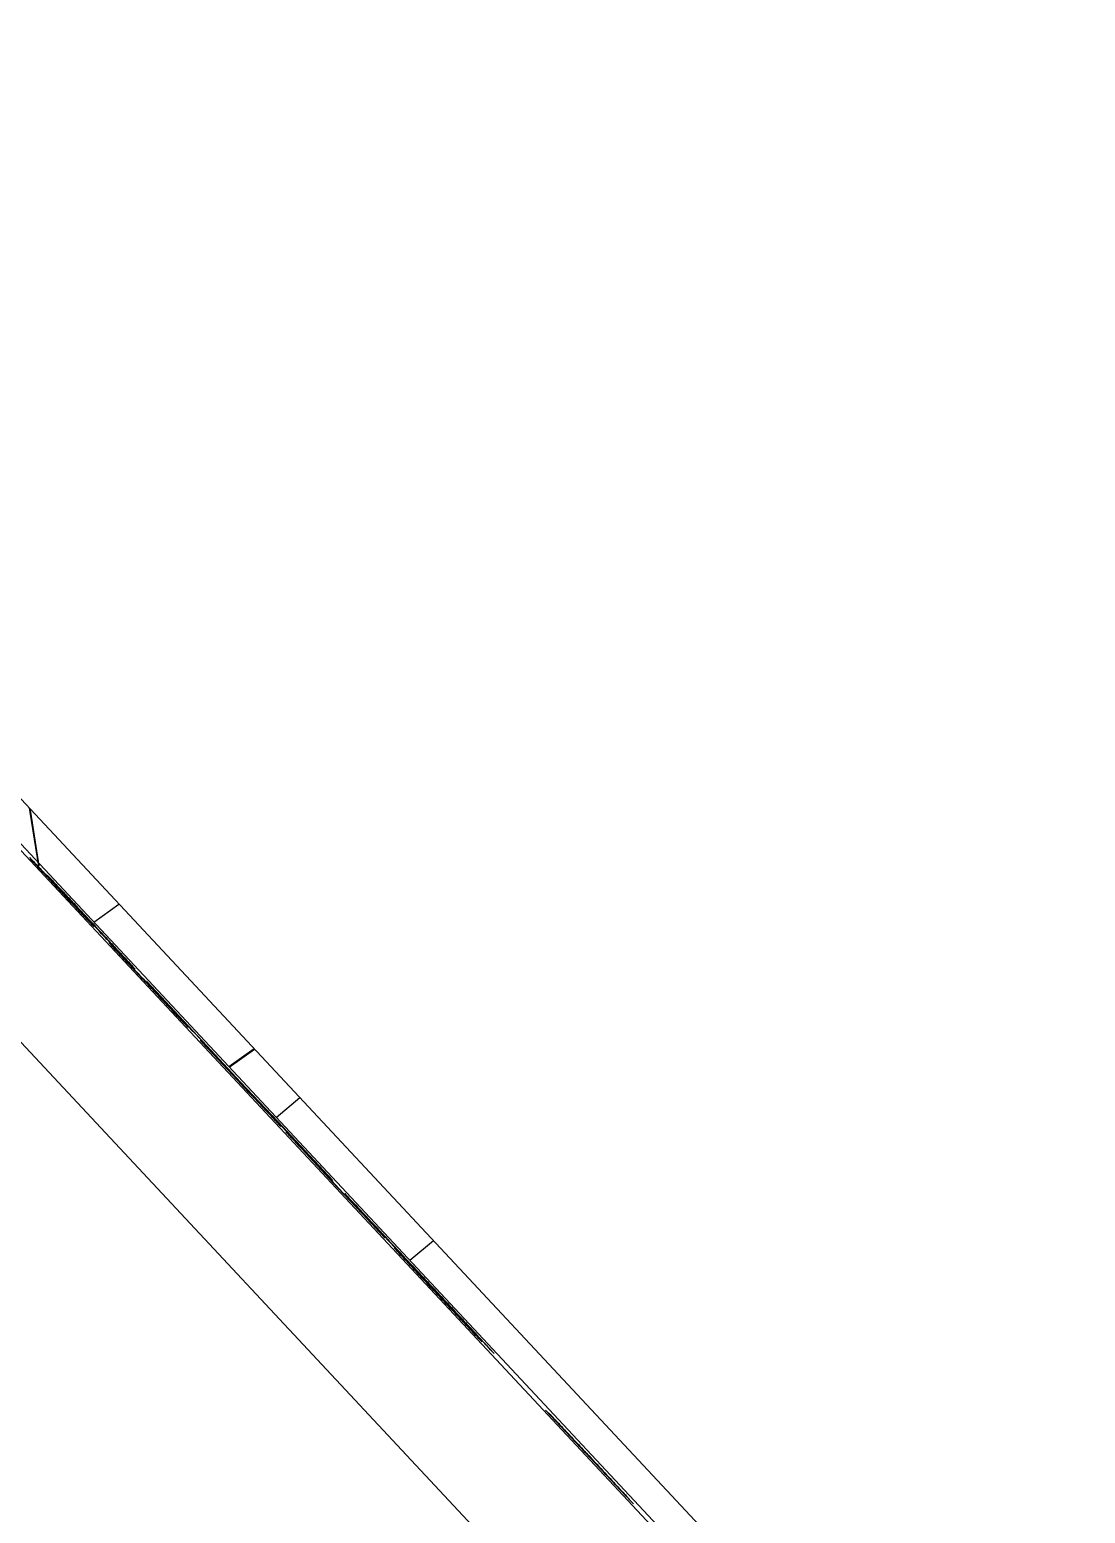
# Model space of a CAD drawing. Header units: millimetres. Extents: x -551930 to 36223, y -1733730 to 8014.
# Drawn here: x -551809.245 to -551807.428, y -1733487.899 to -1733485.343 of the extents above; entities that cross this region are included whole.
import ezdxf

# ---------------------------------------------------------------- set-up
doc = ezdxf.new("R2010")
doc.units = ezdxf.units.MM
doc.layers.get('0').update_dxf_attribs({"lineweight": 35})

msp = doc.modelspace()

# ---------------------------------------------------------------- linework, layer by layer
at = {"color": 7, "linetype": 'Continuous', "lineweight": 25}
for p, q in [((-551810.4987, -1733485.3426), (-551807.4276, -1733488.6317)), ((-551807.5514, -1733488.5879), (-551810.4689, -1733485.4632)), ((-551810.4584, -1733485.4632), (-551807.5408, -1733488.5879)), ((-551810.5572, -1733485.699), (-551807.7932, -1733488.6592)), ((-551809.2434, -1733486.7717), (-551809.2373, -1733486.7782)), ((-551809.241, -1733486.7746), (-551809.2434, -1733486.7717)), ((-551809.2352, -1733486.7807), (-551809.241, -1733486.7746)), ((-551809.2373, -1733486.7782), (-551809.2374, -1733486.7783)), ((-551809.1516, -1733486.8696), (-551809.1454, -1733486.8762)), ((-551809.143, -1733486.8791), (-551809.1491, -1733486.8725)), ((-551809.1454, -1733486.8762), (-551809.1455, -1733486.8763)), ((-551809.1454, -1733486.8762), (-551809.143, -1733486.8791)), ((-551809.1184, -1733486.9036), (-551809.1173, -1733486.9045)), ((-551809.0625, -1733486.9653), (-551809.0154, -1733487.0157)), ((-551809.0624, -1733486.9653), (-551809.0625, -1733486.9653)), ((-551808.973, -1733487.0612), (-551809.0617, -1733486.9661)), ((-551809.0447, -1733486.9827), (-551809.0446, -1733486.9827)), ((-551808.9643, -1733487.0688), (-551809.0447, -1733486.9827)), ((-551809.0446, -1733486.9827), (-551809.0447, -1733486.9827)), ((-551809.0446, -1733486.9827), (-551809.0422, -1733486.9854)), ((-551809.0438, -1733486.9827), (-551808.9478, -1733487.0856)), ((-551809.0438, -1733486.9827), (-551809.0438, -1733486.9827)), ((-551809.0364, -1733486.9907), (-551809.0438, -1733486.9827)), ((-551809.0438, -1733486.9827), (-551809.0438, -1733486.9827)), ((-551809.0422, -1733486.9854), (-551809.0422, -1733486.9854)), ((-551809.0154, -1733487.0157), (-551809.0154, -1733487.0157)), ((-551809.012, -1733487.0176), (-551809.0121, -1733487.0176)), ((-551809.0116, -1733487.018), (-551809.011, -1733487.018)), ((-551809.011, -1733487.018), (-551809.0114, -1733487.0183)), ((-551808.9984, -1733487.0321), (-551808.9985, -1733487.0322)), ((-551808.9978, -1733487.0321), (-551808.9984, -1733487.0321)), ((-551808.9073, -1733487.1298), (-551808.9978, -1733487.0321)), ((-551808.979, -1733487.0549), (-551808.9731, -1733487.0612)), ((-551808.9643, -1733487.0688), (-551808.9643, -1733487.0688)), ((-551808.9521, -1733487.0839), (-551808.952, -1733487.0839)), ((-551808.8646, -1733487.1776), (-551808.9521, -1733487.0839)), ((-551808.952, -1733487.0839), (-551808.952, -1733487.084)), ((-551808.9515, -1733487.0839), (-551808.9515, -1733487.0839)), ((-551808.9515, -1733487.0839), (-551808.8853, -1733487.1548)), ((-551808.9478, -1733487.0856), (-551808.948, -1733487.0858)), ((-551808.9478, -1733487.0856), (-551808.8825, -1733487.1561)), ((-551808.9339, -1733487.1032), (-551808.9336, -1733487.1032)), ((-551808.9336, -1733487.1032), (-551808.9338, -1733487.1034)), ((-551808.902, -1733487.1301), (-551808.8585, -1733487.0993)), ((-551808.9031, -1733487.1344), (-551808.9073, -1733487.1298)), ((-551808.8126, -1733487.2305), (-551808.9031, -1733487.1344)), ((-551808.8854, -1733487.1548), (-551808.8856, -1733487.1551)), ((-551808.8854, -1733487.155), (-551808.8856, -1733487.155)), ((-551808.8856, -1733487.155), (-551808.8856, -1733487.1551)), ((-551808.8853, -1733487.1548), (-551808.8854, -1733487.1548)), ((-551808.8825, -1733487.1561), (-551808.8826, -1733487.1561)), ((-551808.8825, -1733487.1561), (-551808.8184, -1733487.2241)), ((-551808.8646, -1733487.1776), (-551808.8646, -1733487.1776)), ((-551808.821, -1733487.2168), (-551808.7805, -1733487.1828)), ((-551808.8463, -1733487.1952), (-551808.8462, -1733487.1952)), ((-551808.7242, -1733487.3259), (-551808.8463, -1733487.1952)), ((-551808.8462, -1733487.1952), (-551808.8463, -1733487.1952)), ((-551808.8462, -1733487.1952), (-551808.8386, -1733487.2034)), ((-551808.8221, -1733487.221), (-551808.8221, -1733487.221)), ((-551808.8184, -1733487.2241), (-551808.8185, -1733487.2242)), ((-551808.8184, -1733487.2241), (-551808.7233, -1733487.3259)), ((-551808.8152, -1733487.2284), (-551808.8152, -1733487.2284)), ((-551808.8132, -1733487.2305), (-551808.8126, -1733487.2305)), ((-551808.8126, -1733487.2305), (-551808.813, -1733487.2308)), ((-551808.804, -1733487.2419), (-551808.8039, -1733487.2419)), ((-551808.8039, -1733487.2419), (-551808.7182, -1733487.3337)), ((-551808.7229, -1733487.3294), (-551808.7769, -1733487.271)), ((-551808.7564, -1733487.2907), (-551808.757, -1733487.2907)), ((-551808.757, -1733487.2907), (-551808.757, -1733487.2908)), ((-551808.7334, -1733487.3175), (-551808.7337, -1733487.3178)), ((-551808.7318, -1733487.3177), (-551808.7242, -1733487.3259)), ((-551808.7234, -1733487.3259), (-551808.731, -1733487.3177)), ((-551808.7259, -1733487.3257), (-551808.6995, -1733487.3542)), ((-551808.7242, -1733487.3259), (-551808.7242, -1733487.3259)), ((-551808.7233, -1733487.3259), (-551808.7234, -1733487.3259)), ((-551808.7148, -1733487.338), (-551808.7229, -1733487.3294)), ((-551808.7182, -1733487.3337), (-551808.7183, -1733487.3337)), ((-551808.6608, -1733487.3954), (-551808.7148, -1733487.338)), ((-551808.6995, -1733487.3542), (-551808.6781, -1733487.377)), ((-551808.6995, -1733487.3542), (-551808.6995, -1733487.3543)), ((-551808.6865, -1733487.3677), (-551808.6337, -1733487.4243)), ((-551808.6865, -1733487.3677), (-551808.6865, -1733487.3677)), ((-551808.6688, -1733487.3868), (-551808.6688, -1733487.3869)), ((-551808.6337, -1733487.4243), (-551808.6337, -1733487.4243)), ((-551808.5599, -1733487.5015), (-551808.4459, -1733487.6236)), ((-551808.5599, -1733487.5015), (-551808.5599, -1733487.5015)), ((-551808.5538, -1733487.5081), (-551808.5599, -1733487.5015)), ((-551808.5599, -1733487.5015), (-551808.5599, -1733487.5015)), ((-551808.53, -1733487.5339), (-551808.5298, -1733487.5339)), ((-551808.4732, -1733487.5941), (-551808.4795, -1733487.5874)), ((-551808.4792, -1733487.5874), (-551808.4794, -1733487.5875)), ((-551808.4792, -1733487.5874), (-551808.4729, -1733487.5941)), ((-551808.4735, -1733487.5941), (-551808.4737, -1733487.5941)), ((-551808.4729, -1733487.5941), (-551808.4732, -1733487.5941)), ((-551808.4459, -1733487.6236), (-551808.4459, -1733487.6236)), ((-551808.3571, -1733487.7212), (-551808.357, -1733487.7212)), ((-551808.2191, -1733487.8689), (-551808.3571, -1733487.7212)), ((-551808.3459, -1733487.7324), (-551808.3522, -1733487.7257)), ((-551808.3056, -1733487.7761), (-551808.3057, -1733487.7762)), ((-551808.3056, -1733487.7761), (-551808.2551, -1733487.8302)), ((-551808.2057, -1733487.883), (-551808.2191, -1733487.8689)), ((-551808.212, -1733487.8763), (-551808.2057, -1733487.883)), ((-551808.212, -1733487.8763), (-551808.212, -1733487.8763))]:
    msp.add_line(p, q, dxfattribs=at)
at = {"color": 8, "linetype": 'Continuous', "lineweight": 25}
for p, q in [((-551809.1352, -1733486.8803), (-551809.0917, -1733486.8495)), ((-551809.0116, -1733487.018), (-551809.0117, -1733487.0181)), ((-551808.9975, -1733487.0331), (-551808.9976, -1733487.0332)), ((-551808.9339, -1733487.1032), (-551808.934, -1733487.1033)), ((-551808.8589, -1733487.0988), (-551808.9024, -1733487.1296)), ((-551808.8845, -1733487.1563), (-551808.8845, -1733487.1563)), ((-551808.8386, -1733487.2034), (-551808.8386, -1733487.2034)), ((-551808.8132, -1733487.2305), (-551808.8133, -1733487.2305)), ((-551808.7318, -1733487.3177), (-551808.7319, -1733487.3177)), ((-551808.7259, -1733487.3257), (-551808.7261, -1733487.3259)), ((-551808.6781, -1733487.377), (-551808.6781, -1733487.377)), ((-551808.5503, -1733487.4294), (-551808.5907, -1733487.4634)), ((-551808.2551, -1733487.8302), (-551808.2552, -1733487.8303))]:
    msp.add_line(p, q, dxfattribs=at)
at = {"color": 7, "linetype": 'Continuous', "lineweight": 25, "flags": 128}
for points in [[(-551809.2464, -1733486.6838), (-551809.245, -1733486.6909), (-551809.2303, -1733486.7837)], [(-551809.2453, -1733486.6849), (-551809.2442, -1733486.6909), (-551809.2295, -1733486.7833)]]:
    msp.add_lwpolyline(points, dxfattribs=at)
at = {"color": 7, "linetype": 'Continuous', "lineweight": 25}
for points, knots in [([(-551809.2455, -1733486.7692), (-551809.2446, -1733486.7701), (-551809.2429, -1733486.7719), (-551809.2312, -1733486.7844), (-551809.2142, -1733486.8025), (-551809.2019, -1733486.8157), (-551809.1954, -1733486.8227)], [0, 0, 0, 0, 0.258602, 0.530447, 0.750774, 1, 1, 1, 1]), ([(-551809.2341, -1733486.7815), (-551809.2378, -1733486.7776), (-551809.2442, -1733486.7706), (-551809.2451, -1733486.7696), (-551809.2455, -1733486.7692)], [0, 0, 0, 0, 0.5673446, 1, 1, 1, 1]), ([(-551809.2373, -1733486.7782), (-551809.2344, -1733486.7814), (-551809.229, -1733486.7873), (-551809.2154, -1733486.8019), (-551809.2026, -1733486.8156), (-551809.1945, -1733486.8243), (-551809.1908, -1733486.8282)], [0, 0, 0, 0, 0.352137, 0.647168, 0.838875, 1, 1, 1, 1]), ([(-551809.2256, -1733486.7909), (-551809.2267, -1733486.7898), (-551809.2289, -1733486.7875), (-551809.2326, -1733486.7835), (-551809.2342, -1733486.7818), (-551809.2352, -1733486.7807)], [0, 0, 0, 0, 0.23145, 0.48421, 1, 1, 1, 1]), ([(-551809.2002, -1733486.818), (-551809.2083, -1733486.8092), (-551809.2205, -1733486.7961), (-551809.2307, -1733486.7851), (-551809.2341, -1733486.7815)], [0, 0, 0, 0, 0.670265, 1, 1, 1, 1]), ([(-551809.2185, -1733486.7985), (-551809.2201, -1733486.7968), (-551809.2224, -1733486.7944), (-551809.2248, -1733486.7918), (-551809.2256, -1733486.7909)], [0, 0, 0, 0, 0.6813368, 1, 1, 1, 1]), ([(-551809.1878, -1733486.8315), (-551809.1929, -1733486.826), (-551809.2035, -1733486.8147), (-551809.2134, -1733486.804), (-551809.2185, -1733486.7985)], [0, 0, 0, 0, 0.487645, 1, 1, 1, 1]), ([(-551809.2153, -1733486.7996), (-551809.2147, -1733486.8001), (-551809.2138, -1733486.801), (-551809.2071, -1733486.808), (-551809.2043, -1733486.811)], [0, 0, 0, 0, 0.574922, 1, 1, 1, 1]), ([(-551809.208, -1733486.8075), (-551809.2104, -1733486.805), (-551809.2146, -1733486.8004), (-551809.2151, -1733486.7998), (-551809.2153, -1733486.7996)], [0, 0, 0, 0, 0.557464, 1, 1, 1, 1]), ([(-551809.2102, -1733486.8069), (-551809.21, -1733486.8072), (-551809.2096, -1733486.8076), (-551809.2077, -1733486.8097), (-551809.2068, -1733486.8106)], [0, 0, 0, 0, 0.532142, 1, 1, 1, 1]), ([(-551809.1931, -1733486.8252), (-551809.1956, -1733486.8225), (-551809.2006, -1733486.8171), (-551809.2061, -1733486.8113), (-551809.2096, -1733486.8075), (-551809.21, -1733486.8071), (-551809.2102, -1733486.8069)], [0, 0, 0, 0, 0.291318, 0.581629, 0.795178, 1, 1, 1, 1]), ([(-551809.1949, -1733486.8217), (-551809.1977, -1733486.8187), (-551809.2031, -1733486.8129), (-551809.2064, -1733486.8093), (-551809.208, -1733486.8075)], [0, 0, 0, 0, 0.512268, 1, 1, 1, 1]), ([(-551809.2068, -1733486.8106), (-551809.2031, -1733486.8146), (-551809.1945, -1733486.8239), (-551809.1743, -1733486.8456), (-551809.1527, -1733486.8687), (-551809.1367, -1733486.8859), (-551809.1354, -1733486.8874), (-551809.1348, -1733486.8881)], [0, 0, 0, 0, 0.136543, 0.319491, 0.652587, 0.833751, 1, 1, 1, 1]), ([(-551809.2043, -1733486.811), (-551809.2006, -1733486.8149), (-551809.1937, -1733486.8223), (-551809.1756, -1733486.8416), (-551809.1571, -1733486.8614), (-551809.1451, -1733486.8742), (-551809.1392, -1733486.8805)], [0, 0, 0, 0, 0.317893, 0.602629, 0.806231, 1, 1, 1, 1]), ([(-551809.172, -1733486.8483), (-551809.1722, -1733486.848), (-551809.1728, -1733486.8474), (-551809.1823, -1733486.8371), (-551809.1925, -1733486.8262), (-551809.2002, -1733486.818)], [0, 0, 0, 0, 0.192724, 0.388298, 1, 1, 1, 1]), ([(-551809.1954, -1733486.8227), (-551809.1905, -1733486.8279), (-551809.1817, -1733486.8374), (-551809.1737, -1733486.8459), (-551809.1701, -1733486.8498)], [0, 0, 0, 0, 0.550898, 1, 1, 1, 1]), ([(-551809.1402, -1733486.8805), (-551809.1463, -1733486.874), (-551809.1583, -1733486.861), (-551809.1786, -1733486.8392), (-551809.1886, -1733486.8285), (-551809.1949, -1733486.8217)], [0, 0, 0, 0, 0.27263, 0.539811, 1, 1, 1, 1]), ([(-551809.1491, -1733486.8725), (-551809.1516, -1733486.8698), (-551809.156, -1733486.865), (-551809.164, -1733486.8564), (-551809.1732, -1733486.8466), (-551809.1827, -1733486.8363), (-551809.1898, -1733486.8287), (-551809.1931, -1733486.8252)], [0, 0, 0, 0, 0.278575, 0.500531, 0.674628, 0.846682, 1, 1, 1, 1]), ([(-551809.1908, -1733486.8282), (-551809.1879, -1733486.8313), (-551809.1824, -1733486.8372), (-551809.1762, -1733486.8438), (-551809.1725, -1733486.8477), (-551809.1722, -1733486.8481), (-551809.172, -1733486.8483)], [0, 0, 0, 0, 0.296954, 0.576829, 0.786732, 1, 1, 1, 1]), ([(-551809.1348, -1733486.8881), (-551809.1358, -1733486.887), (-551809.1378, -1733486.885), (-551809.151, -1733486.8708), (-551809.1691, -1733486.8515), (-551809.1815, -1733486.8383), (-551809.1878, -1733486.8315)], [0, 0, 0, 0, 0.27462, 0.55512, 0.774304, 1, 1, 1, 1]), ([(-551809.1701, -1733486.8498), (-551809.1686, -1733486.8513), (-551809.1663, -1733486.8539), (-551809.1636, -1733486.8567), (-551809.1627, -1733486.8577)], [0, 0, 0, 0, 0.636355, 1, 1, 1, 1]), ([(-551809.1629, -1733486.8557), (-551809.1631, -1733486.8556), (-551809.1633, -1733486.8555), (-551809.1606, -1733486.8584), (-551809.1597, -1733486.8594)], [0, 0, 0, 0, 0.679461, 1, 1, 1, 1]), ([(-551809.1515, -1733486.8674), (-551809.1531, -1733486.8657), (-551809.1566, -1733486.862), (-551809.1595, -1733486.859), (-551809.1621, -1733486.8562), (-551809.1623, -1733486.8562), (-551809.1627, -1733486.8559), (-551809.1629, -1733486.8557)], [0, 0, 0, 0, 0.0549732, 0.1234012, 0.2162925, 0.4950481, 1, 1, 1, 1]), ([(-551809.1627, -1733486.8577), (-551809.1616, -1733486.8589), (-551809.1596, -1733486.8611), (-551809.1553, -1733486.8657), (-551809.1532, -1733486.8679), (-551809.1516, -1733486.8696)], [0, 0, 0, 0, 0.218284, 0.400425, 1, 1, 1, 1]), ([(-551809.1597, -1733486.8594), (-551809.1591, -1733486.8601), (-551809.1579, -1733486.8614), (-551809.1552, -1733486.8643), (-551809.1511, -1733486.8686), (-551809.1458, -1733486.8744), (-551809.1417, -1733486.8788), (-551809.1395, -1733486.8811)], [0, 0, 0, 0, 0.261046, 0.462346, 0.617822, 0.796625, 1, 1, 1, 1]), ([(-551809.1399, -1733486.8799), (-551809.1424, -1733486.8771), (-551809.1468, -1733486.8725), (-551809.1502, -1733486.8689), (-551809.1515, -1733486.8674)], [0, 0, 0, 0, 0.588695, 1, 1, 1, 1]), ([(-551809.0741, -1733486.951), (-551809.0778, -1733486.9471), (-551809.0846, -1733486.9399), (-551809.1026, -1733486.9206), (-551809.1212, -1733486.9008), (-551809.1338, -1733486.8872), (-551809.1402, -1733486.8805)], [0, 0, 0, 0, 0.31862, 0.592578, 0.796831, 1, 1, 1, 1]), ([(-551809.1259, -1733486.8948), (-551809.1268, -1733486.8939), (-551809.1286, -1733486.892), (-551809.1334, -1733486.8868), (-551809.1373, -1733486.8826), (-551809.1399, -1733486.8799)], [0, 0, 0, 0, 0.248774, 0.511501, 1, 1, 1, 1]), ([(-551809.1392, -1733486.8805), (-551809.1318, -1733486.8885), (-551809.1162, -1733486.9052), (-551809.0976, -1733486.9252), (-551809.0834, -1733486.9405), (-551809.0781, -1733486.9462), (-551809.0753, -1733486.9491)], [0, 0, 0, 0, 0.256406, 0.532027, 0.759266, 1, 1, 1, 1]), ([(-551809.1395, -1733486.8811), (-551809.138, -1733486.8827), (-551809.1352, -1733486.8857), (-551809.1305, -1733486.8908), (-551809.1281, -1733486.8933), (-551809.1267, -1733486.8948)], [0, 0, 0, 0, 0.311448, 0.588789, 1, 1, 1, 1]), ([(-551809.1267, -1733486.8948), (-551809.1254, -1733486.8962), (-551809.1226, -1733486.8992), (-551809.1195, -1733486.9024), (-551809.1188, -1733486.9032), (-551809.1184, -1733486.9036)], [0, 0, 0, 0, 0.22821, 0.492646, 1, 1, 1, 1]), ([(-551809.1178, -1733486.9036), (-551809.1185, -1733486.9029), (-551809.1194, -1733486.9019), (-551809.1229, -1733486.8981), (-551809.125, -1733486.8958), (-551809.1259, -1733486.8948)], [0, 0, 0, 0, 0.6593593, 0.8471153, 1, 1, 1, 1]), ([(-551809.1173, -1733486.9045), (-551809.1172, -1733486.9045), (-551809.117, -1733486.9046), (-551809.1176, -1733486.9038), (-551809.1178, -1733486.9036)], [0, 0, 0, 0, 0.7364914, 1, 1, 1, 1]), ([(-551809.1083, -1733486.9163), (-551809.1077, -1733486.9169), (-551809.1067, -1733486.9179), (-551809.0971, -1733486.928), (-551809.0812, -1733486.9451), (-551809.0601, -1733486.9676), (-551809.0432, -1733486.9857), (-551809.0348, -1733486.9946)], [0, 0, 0, 0, 0.220122, 0.416556, 0.604387, 0.805379, 1, 1, 1, 1]), ([(-551809.0935, -1733486.9323), (-551809.0983, -1733486.9272), (-551809.1072, -1733486.9176), (-551809.1079, -1733486.9167), (-551809.1083, -1733486.9163)], [0, 0, 0, 0, 0.532315, 1, 1, 1, 1]), ([(-551809.0391, -1733486.9907), (-551809.0454, -1733486.9839), (-551809.0576, -1733486.971), (-551809.0779, -1733486.9492), (-551809.0876, -1733486.9387), (-551809.0935, -1733486.9323)], [0, 0, 0, 0, 0.2986711, 0.5712862, 1, 1, 1, 1]), ([(-551809.0753, -1733486.9491), (-551809.0717, -1733486.9531), (-551809.065, -1733486.9603), (-551809.0644, -1733486.9611), (-551809.0641, -1733486.9614)], [0, 0, 0, 0, 0.545849, 1, 1, 1, 1]), ([(-551809.0641, -1733486.9614), (-551809.0646, -1733486.9609), (-551809.0655, -1733486.9601), (-551809.0715, -1733486.9537), (-551809.0741, -1733486.951)], [0, 0, 0, 0, 0.571125, 1, 1, 1, 1]), ([(-551809.0521, -1733486.9762), (-551809.0554, -1733486.9727), (-551809.0618, -1733486.9659), (-551809.0622, -1733486.9655), (-551809.0624, -1733486.9653)], [0, 0, 0, 0, 0.509802, 1, 1, 1, 1]), ([(-551809.0617, -1733486.9661), (-551809.0607, -1733486.9673), (-551809.059, -1733486.9692), (-551809.0488, -1733486.9801), (-551809.0447, -1733486.9846)], [0, 0, 0, 0, 0.5948, 1, 1, 1, 1]), ([(-551809.0374, -1733486.9919), (-551809.039, -1733486.9902), (-551809.0422, -1733486.9868), (-551809.0477, -1733486.9809), (-551809.0504, -1733486.978), (-551809.0521, -1733486.9762)], [0, 0, 0, 0, 0.27032, 0.535922, 1, 1, 1, 1]), ([(-551809.0447, -1733486.9846), (-551809.0425, -1733486.987), (-551809.0382, -1733486.9916), (-551809.0286, -1733487.0019), (-551809.0208, -1733487.0102), (-551809.0161, -1733487.0153)], [0, 0, 0, 0, 0.298006, 0.572965, 1, 1, 1, 1]), ([(-551809.0422, -1733486.9854), (-551809.038, -1733486.9899), (-551809.0301, -1733486.9983), (-551809.0203, -1733487.0088), (-551809.0145, -1733487.015), (-551809.0129, -1733487.0166), (-551809.012, -1733487.0176)], [0, 0, 0, 0, 0.303834, 0.574566, 0.765158, 1, 1, 1, 1]), ([(-551808.9731, -1733487.0612), (-551808.9779, -1733487.0562), (-551808.9863, -1733487.0472), (-551809.0038, -1733487.0285), (-551809.0218, -1733487.0093), (-551809.0333, -1733486.997), (-551809.0391, -1733486.9907)], [0, 0, 0, 0, 0.33984, 0.60583, 0.798494, 1, 1, 1, 1]), ([(-551809.0276, -1733487.0024), (-551809.0292, -1733487.0007), (-551809.0322, -1733486.9975), (-551809.0357, -1733486.9937), (-551809.0374, -1733486.9919)], [0, 0, 0, 0, 0.524144, 1, 1, 1, 1]), ([(-551809.011, -1733487.018), (-551809.0111, -1733487.0179), (-551809.0112, -1733487.0177), (-551809.012, -1733487.0169), (-551809.0143, -1733487.0143), (-551809.0176, -1733487.0109), (-551809.0222, -1733487.0059), (-551809.0288, -1733486.9988), (-551809.0337, -1733486.9936), (-551809.0364, -1733486.9907)], [0, 0, 0, 0, 0.30189, 0.437203, 0.511669, 0.593184, 0.706642, 0.84001, 1, 1, 1, 1]), ([(-551809.0348, -1733486.9946), (-551809.0289, -1733487.001), (-551809.017, -1733487.0138), (-551809.0007, -1733487.0313), (-551808.9858, -1733487.0473), (-551808.9752, -1733487.0587), (-551808.9738, -1733487.0603), (-551808.973, -1733487.0612)], [0, 0, 0, 0, 0.157596, 0.315761, 0.490087, 0.720901, 1, 1, 1, 1]), ([(-551809.0154, -1733487.0157), (-551809.0154, -1733487.0157), (-551809.0155, -1733487.0155), (-551809.0179, -1733487.0129), (-551809.0222, -1733487.0083), (-551809.0259, -1733487.0043), (-551809.0276, -1733487.0024)], [0, 0, 0, 0, 0.450838, 0.718484, 0.867683, 1, 1, 1, 1]), ([(-551809.0161, -1733487.0153), (-551809.0123, -1733487.0193), (-551809.0048, -1733487.0274), (-551808.9948, -1733487.038), (-551808.9864, -1733487.047), (-551808.9817, -1733487.052), (-551808.979, -1733487.0549)], [0, 0, 0, 0, 0.233954, 0.4712, 0.703641, 1, 1, 1, 1]), ([(-551809.012, -1733487.0176), (-551809.012, -1733487.0176), (-551809.0118, -1733487.0178), (-551809.0117, -1733487.0179), (-551809.0116, -1733487.018), (-551809.0116, -1733487.018)], [0, 0, 0, 0, 0.145004, 0.366918, 1, 1, 1, 1]), ([(-551808.9984, -1733487.0321), (-551808.9985, -1733487.032), (-551808.9986, -1733487.032), (-551808.9977, -1733487.0329), (-551808.9975, -1733487.0331)], [0, 0, 0, 0, 0.712025, 1, 1, 1, 1]), ([(-551808.9975, -1733487.0331), (-551808.9964, -1733487.0343), (-551808.9941, -1733487.0368), (-551808.9863, -1733487.0452), (-551808.9759, -1733487.0563), (-551808.9685, -1733487.0643), (-551808.9643, -1733487.0688)], [0, 0, 0, 0, 0.228361, 0.468166, 0.700511, 1, 1, 1, 1]), ([(-551808.952, -1733487.0839), (-551808.9497, -1733487.0864), (-551808.9455, -1733487.0909), (-551808.9401, -1733487.0967), (-551808.9366, -1733487.1005), (-551808.9353, -1733487.1018), (-551808.9341, -1733487.1031), (-551808.934, -1733487.1032), (-551808.9339, -1733487.1032)], [0, 0, 0, 0, 0.16572, 0.296465, 0.410069, 0.518147, 0.669607, 1, 1, 1, 1]), ([(-551808.9349, -1733487.1018), (-551808.9356, -1733487.101), (-551808.9369, -1733487.0996), (-551808.9407, -1733487.0955), (-551808.9457, -1733487.0901), (-551808.9494, -1733487.0862), (-551808.9515, -1733487.0839)], [0, 0, 0, 0, 0.248039, 0.468171, 0.692933, 1, 1, 1, 1]), ([(-551808.9336, -1733487.1032), (-551808.9335, -1733487.1033), (-551808.9334, -1733487.1034), (-551808.9345, -1733487.1021), (-551808.9349, -1733487.1018)], [0, 0, 0, 0, 0.6974574, 1, 1, 1, 1]), ([(-551808.8856, -1733487.155), (-551808.8855, -1733487.1551), (-551808.8855, -1733487.1551), (-551808.885, -1733487.1557), (-551808.8846, -1733487.1561), (-551808.8845, -1733487.1563)], [0, 0, 0, 0, 0.697066, 0.874647, 1, 1, 1, 1]), ([(-551808.8854, -1733487.1548), (-551808.8801, -1733487.1604), (-551808.8714, -1733487.1698), (-551808.8568, -1733487.1854), (-551808.8444, -1733487.1986), (-551808.8372, -1733487.2063), (-551808.8338, -1733487.21)], [0, 0, 0, 0, 0.410201, 0.684825, 0.851289, 1, 1, 1, 1]), ([(-551808.8797, -1733487.161), (-551808.8815, -1733487.1591), (-551808.8848, -1733487.1556), (-551808.8852, -1733487.1552), (-551808.8854, -1733487.155)], [0, 0, 0, 0, 0.543941, 1, 1, 1, 1]), ([(-551808.8845, -1733487.1563), (-551808.8836, -1733487.1572), (-551808.8819, -1733487.159), (-551808.8772, -1733487.1641), (-551808.8713, -1733487.1704), (-551808.8671, -1733487.175), (-551808.8646, -1733487.1776)], [0, 0, 0, 0, 0.231303, 0.45161, 0.683672, 1, 1, 1, 1]), ([(-551808.8691, -1733487.1723), (-551808.8716, -1733487.1696), (-551808.8763, -1733487.1645), (-551808.8786, -1733487.1621), (-551808.8797, -1733487.161)], [0, 0, 0, 0, 0.52905, 1, 1, 1, 1]), ([(-551808.8595, -1733487.1825), (-551808.8614, -1733487.1805), (-551808.865, -1733487.1767), (-551808.8678, -1733487.1737), (-551808.8691, -1733487.1723)], [0, 0, 0, 0, 0.53346, 1, 1, 1, 1]), ([(-551808.8555, -1733487.1868), (-551808.8562, -1733487.1861), (-551808.8575, -1733487.1847), (-551808.8589, -1733487.1832), (-551808.8595, -1733487.1825)], [0, 0, 0, 0, 0.539271, 1, 1, 1, 1]), ([(-551808.832, -1733487.212), (-551808.8353, -1733487.2086), (-551808.8417, -1733487.2016), (-551808.8484, -1733487.1944), (-551808.8528, -1733487.1897), (-551808.8549, -1733487.1874), (-551808.8555, -1733487.1868)], [0, 0, 0, 0, 0.349538, 0.6981009, 0.9197062, 1, 1, 1, 1]), ([(-551808.8386, -1733487.2034), (-551808.8351, -1733487.2071), (-551808.8294, -1733487.2133), (-551808.8242, -1733487.2188), (-551808.8221, -1733487.221)], [0, 0, 0, 0, 0.60673, 1, 1, 1, 1]), ([(-551808.8338, -1733487.21), (-551808.8315, -1733487.2124), (-551808.8273, -1733487.2169), (-551808.8215, -1733487.2232), (-551808.8166, -1733487.2284), (-551808.8133, -1733487.232), (-551808.813, -1733487.2323), (-551808.8128, -1733487.2325)], [0, 0, 0, 0, 0.190358, 0.363894, 0.537164, 0.751227, 1, 1, 1, 1]), ([(-551808.8128, -1733487.2325), (-551808.8129, -1733487.2324), (-551808.8132, -1733487.2321), (-551808.8156, -1733487.2296), (-551808.8198, -1733487.2251), (-551808.8253, -1733487.2192), (-551808.8298, -1733487.2144), (-551808.832, -1733487.212)], [0, 0, 0, 0, 0.229369, 0.428718, 0.612875, 0.808621, 1, 1, 1, 1]), ([(-551808.8221, -1733487.221), (-551808.8206, -1733487.2227), (-551808.8176, -1733487.2259), (-551808.816, -1733487.2276), (-551808.8152, -1733487.2284)], [0, 0, 0, 0, 0.530127, 1, 1, 1, 1]), ([(-551808.8152, -1733487.2284), (-551808.8149, -1733487.2288), (-551808.814, -1733487.2297), (-551808.8134, -1733487.2303), (-551808.8133, -1733487.2304), (-551808.8132, -1733487.2305)], [0, 0, 0, 0, 0.160624, 0.412837, 1, 1, 1, 1]), ([(-551808.7923, -1733487.2544), (-551808.7941, -1733487.2525), (-551808.7975, -1733487.2489), (-551808.8019, -1733487.2442), (-551808.804, -1733487.2419)], [0, 0, 0, 0, 0.525705, 1, 1, 1, 1]), ([(-551808.7769, -1733487.271), (-551808.7798, -1733487.2679), (-551808.7841, -1733487.2633), (-551808.7904, -1733487.2565), (-551808.7923, -1733487.2544)], [0, 0, 0, 0, 0.686869, 1, 1, 1, 1]), ([(-551808.757, -1733487.2907), (-551808.7569, -1733487.2908), (-551808.7568, -1733487.2909), (-551808.756, -1733487.2918), (-551808.7537, -1733487.2943), (-551808.7504, -1733487.2978), (-551808.7458, -1733487.3028), (-551808.7393, -1733487.3098), (-551808.7345, -1733487.3149), (-551808.7318, -1733487.3177)], [0, 0, 0, 0, 0.304848, 0.440986, 0.515459, 0.596971, 0.710376, 0.84264, 1, 1, 1, 1]), ([(-551808.7544, -1733487.2927), (-551808.7547, -1733487.2924), (-551808.7556, -1733487.2914), (-551808.7562, -1733487.2909), (-551808.7563, -1733487.2908), (-551808.7564, -1733487.2907)], [0, 0, 0, 0, 0.157929, 0.409479, 1, 1, 1, 1]), ([(-551808.7475, -1733487.3001), (-551808.7491, -1733487.2984), (-551808.752, -1733487.2953), (-551808.7536, -1733487.2935), (-551808.7544, -1733487.2927)], [0, 0, 0, 0, 0.5301273, 1, 1, 1, 1]), ([(-551808.731, -1733487.3177), (-551808.7345, -1733487.314), (-551808.7402, -1733487.3079), (-551808.7454, -1733487.3023), (-551808.7475, -1733487.3001)], [0, 0, 0, 0, 0.60673, 1, 1, 1, 1]), ([(-551808.7334, -1733487.3175), (-551808.7333, -1733487.3177), (-551808.7329, -1733487.3181), (-551808.7303, -1733487.3209), (-551808.7277, -1733487.3238), (-551808.7259, -1733487.3257)], [0, 0, 0, 0, 0.179251, 0.435447, 1, 1, 1, 1]), ([(-551808.7292, -1733487.322), (-551808.7305, -1733487.3206), (-551808.7329, -1733487.3181), (-551808.7333, -1733487.3177), (-551808.7334, -1733487.3175)], [0, 0, 0, 0, 0.570766, 1, 1, 1, 1]), ([(-551808.7183, -1733487.3337), (-551808.7208, -1733487.331), (-551808.724, -1733487.3276), (-551808.7276, -1733487.3237), (-551808.7287, -1733487.3226), (-551808.7292, -1733487.322)], [0, 0, 0, 0, 0.646345, 0.836163, 1, 1, 1, 1]), ([(-551808.7029, -1733487.3483), (-551808.7007, -1733487.3506), (-551808.6962, -1733487.3552), (-551808.6611, -1733487.3927), (-551808.6179, -1733487.4388), (-551808.5876, -1733487.4713), (-551808.572, -1733487.488)], [0, 0, 0, 0, 0.274892, 0.551279, 0.769361, 1, 1, 1, 1]), ([(-551808.6911, -1733487.3612), (-551808.6949, -1733487.357), (-551808.7019, -1733487.3495), (-551808.7026, -1733487.3486), (-551808.7029, -1733487.3483)], [0, 0, 0, 0, 0.5469381, 1, 1, 1, 1]), ([(-551808.5708, -1733487.4903), (-551808.587, -1733487.4729), (-551808.6164, -1733487.4414), (-551808.6605, -1733487.394), (-551808.6797, -1733487.3734), (-551808.6911, -1733487.3612)], [0, 0, 0, 0, 0.336343, 0.607941, 1, 1, 1, 1]), ([(-551808.6688, -1733487.3868), (-551808.669, -1733487.3866), (-551808.6694, -1733487.3861), (-551808.6735, -1733487.3817), (-551808.6795, -1733487.3752), (-551808.684, -1733487.3705), (-551808.6865, -1733487.3677)], [0, 0, 0, 0, 0.226439, 0.453882, 0.685859, 1, 1, 1, 1]), ([(-551808.6781, -1733487.377), (-551808.6751, -1733487.38), (-551808.6708, -1733487.3847), (-551808.6693, -1733487.3863), (-551808.6688, -1733487.3868)], [0, 0, 0, 0, 0.670991, 1, 1, 1, 1]), ([(-551808.6337, -1733487.4243), (-551808.6364, -1733487.4214), (-551808.6416, -1733487.4159), (-551808.6532, -1733487.4034), (-551808.6574, -1733487.399), (-551808.6608, -1733487.3954)], [0, 0, 0, 0, 0.17787, 0.34844, 1, 1, 1, 1]), ([(-551808.6406, -1733487.4151), (-551808.6402, -1733487.4155), (-551808.6394, -1733487.4164), (-551808.6326, -1733487.4238), (-551808.619, -1733487.4385), (-551808.5948, -1733487.4645), (-551808.5755, -1733487.4851), (-551808.5656, -1733487.4958)], [0, 0, 0, 0, 0.235553, 0.44168, 0.615713, 0.801971, 1, 1, 1, 1]), ([(-551808.5646, -1733487.496), (-551808.5708, -1733487.4894), (-551808.5827, -1733487.4766), (-551808.5993, -1733487.4588), (-551808.6131, -1733487.4441), (-551808.6282, -1733487.428), (-551808.6381, -1733487.4176), (-551808.6397, -1733487.4159), (-551808.6406, -1733487.4151)], [0, 0, 0, 0, 0.123501, 0.237522, 0.350429, 0.46661, 0.726417, 1, 1, 1, 1]), ([(-551808.5425, -1733487.5226), (-551808.5509, -1733487.5136), (-551808.5669, -1733487.4964), (-551808.5885, -1733487.4732), (-551808.6043, -1733487.4562), (-551808.6158, -1733487.4439), (-551808.6171, -1733487.4424), (-551808.6177, -1733487.4417)], [0, 0, 0, 0, 0.1974471, 0.3770542, 0.5611685, 0.7769461, 1, 1, 1, 1]), ([(-551808.6177, -1733487.4417), (-551808.6165, -1733487.443), (-551808.6141, -1733487.4454), (-551808.596, -1733487.4647), (-551808.5704, -1733487.492), (-551808.5518, -1733487.512), (-551808.5422, -1733487.5222)], [0, 0, 0, 0, 0.287239, 0.567143, 0.777212, 1, 1, 1, 1]), ([(-551808.572, -1733487.488), (-551808.5658, -1733487.4946), (-551808.5552, -1733487.506), (-551808.5448, -1733487.5172), (-551808.5404, -1733487.5218)], [0, 0, 0, 0, 0.5832644, 1, 1, 1, 1]), ([(-551808.4737, -1733487.5941), (-551808.4911, -1733487.5756), (-551808.5225, -1733487.542), (-551808.5558, -1733487.5063), (-551808.5708, -1733487.4903)], [0, 0, 0, 0, 0.551877, 1, 1, 1, 1]), ([(-551808.5415, -1733487.523), (-551808.5436, -1733487.5208), (-551808.5478, -1733487.5163), (-551808.5536, -1733487.5101), (-551808.5589, -1733487.5045), (-551808.5643, -1733487.4987), (-551808.5664, -1733487.4965), (-551808.5668, -1733487.4962), (-551808.5671, -1733487.496)], [0, 0, 0, 0, 0.063517, 0.125708, 0.193372, 0.282051, 0.558137, 1, 1, 1, 1]), ([(-551808.5671, -1733487.496), (-551808.567, -1733487.4961), (-551808.5668, -1733487.4963), (-551808.5653, -1733487.498), (-551808.5647, -1733487.4987)], [0, 0, 0, 0, 0.574953, 1, 1, 1, 1]), ([(-551808.5656, -1733487.4958), (-551808.559, -1733487.5028), (-551808.5468, -1733487.5159), (-551808.5353, -1733487.5282), (-551808.53, -1733487.5339)], [0, 0, 0, 0, 0.5398847, 1, 1, 1, 1]), ([(-551808.5647, -1733487.4987), (-551808.5639, -1733487.4995), (-551808.5625, -1733487.5011), (-551808.5565, -1733487.5076), (-551808.5497, -1733487.5149), (-551808.5451, -1733487.5198), (-551808.5428, -1733487.5222)], [0, 0, 0, 0, 0.339901, 0.621949, 0.815404, 1, 1, 1, 1]), ([(-551808.4795, -1733487.5874), (-551808.4842, -1733487.5823), (-551808.493, -1733487.5728), (-551808.5163, -1733487.5477), (-551808.5407, -1733487.5216), (-551808.5567, -1733487.5045), (-551808.5646, -1733487.496)], [0, 0, 0, 0, 0.3137092, 0.593517, 0.7982005, 1, 1, 1, 1]), ([(-551808.5298, -1733487.5339), (-551808.5298, -1733487.5338), (-551808.5299, -1733487.5337), (-551808.5307, -1733487.5329), (-551808.5332, -1733487.5302), (-551808.5372, -1733487.5259), (-551808.5441, -1733487.5185), (-551808.5504, -1733487.5117), (-551808.5538, -1733487.5081)], [0, 0, 0, 0, 0.2474451, 0.3997958, 0.4795028, 0.5701818, 0.7685921, 1, 1, 1, 1]), ([(-551808.5428, -1733487.5222), (-551808.5401, -1733487.5251), (-551808.5354, -1733487.5302), (-551808.5316, -1733487.5342), (-551808.53, -1733487.536)], [0, 0, 0, 0, 0.580534, 1, 1, 1, 1]), ([(-551808.4842, -1733487.5849), (-551808.4883, -1733487.5805), (-551808.4964, -1733487.5719), (-551808.5162, -1733487.5508), (-551808.5324, -1733487.5335), (-551808.5425, -1733487.5226)], [0, 0, 0, 0, 0.280536, 0.550254, 1, 1, 1, 1]), ([(-551808.5422, -1733487.5222), (-551808.5307, -1733487.5345), (-551808.5076, -1733487.5593), (-551808.4819, -1733487.587), (-551808.4687, -1733487.6012), (-551808.4673, -1733487.6028), (-551808.4666, -1733487.6036)], [0, 0, 0, 0, 0.268271, 0.539675, 0.764512, 1, 1, 1, 1]), ([(-551808.5298, -1733487.5355), (-551808.5317, -1733487.5335), (-551808.5353, -1733487.5296), (-551808.5395, -1733487.5251), (-551808.5415, -1733487.523)], [0, 0, 0, 0, 0.532969, 1, 1, 1, 1]), ([(-551808.5404, -1733487.5218), (-551808.531, -1733487.532), (-551808.5175, -1733487.5464), (-551808.5034, -1733487.5615), (-551808.498, -1733487.5673), (-551808.4965, -1733487.5689), (-551808.4959, -1733487.5696)], [0, 0, 0, 0, 0.637746, 0.902398, 0.963179, 1, 1, 1, 1]), ([(-551808.53, -1733487.536), (-551808.5277, -1733487.5384), (-551808.5233, -1733487.543), (-551808.5217, -1733487.5448), (-551808.5209, -1733487.5456)], [0, 0, 0, 0, 0.531877, 1, 1, 1, 1]), ([(-551808.5172, -1733487.5493), (-551808.5173, -1733487.5492), (-551808.5173, -1733487.5491), (-551808.5199, -1733487.5462), (-551808.5242, -1733487.5416), (-551808.5281, -1733487.5374), (-551808.5298, -1733487.5355)], [0, 0, 0, 0, 0.456429, 0.727263, 0.874552, 1, 1, 1, 1]), ([(-551808.5209, -1733487.5456), (-551808.5198, -1733487.5468), (-551808.5172, -1733487.5494), (-551808.5172, -1733487.5493), (-551808.5172, -1733487.5493)], [0, 0, 0, 0, 0.436824, 1, 1, 1, 1]), ([(-551808.4959, -1733487.5696), (-551808.4941, -1733487.5715), (-551808.4903, -1733487.5755), (-551808.4855, -1733487.5807), (-551808.4819, -1733487.5846), (-551808.4802, -1733487.5864), (-551808.4792, -1733487.5874)], [0, 0, 0, 0, 0.2125002, 0.4414777, 0.680184, 1, 1, 1, 1]), ([(-551808.4666, -1733487.6036), (-551808.4674, -1733487.6028), (-551808.4687, -1733487.6014), (-551808.4796, -1733487.5898), (-551808.4842, -1733487.5849)], [0, 0, 0, 0, 0.5813877, 1, 1, 1, 1]), ([(-551808.472, -1733487.5958), (-551808.4722, -1733487.5955), (-551808.4729, -1733487.5948), (-551808.4734, -1733487.5943), (-551808.4735, -1733487.5942), (-551808.4735, -1733487.5941)], [0, 0, 0, 0, 0.165023, 0.418057, 1, 1, 1, 1]), ([(-551808.4459, -1733487.6236), (-551808.4499, -1733487.6193), (-551808.4565, -1733487.6123), (-551808.4646, -1733487.6036), (-551808.4693, -1733487.5986), (-551808.4711, -1733487.5967), (-551808.472, -1733487.5958)], [0, 0, 0, 0, 0.39923, 0.650801, 0.817631, 1, 1, 1, 1]), ([(-551808.357, -1733487.7212), (-551808.3383, -1733487.7412), (-551808.3098, -1733487.7716), (-551808.2729, -1733487.8109), (-551808.2682, -1733487.8158), (-551808.2658, -1733487.8183)], [0, 0, 0, 0, 0.490925, 0.745445, 1, 1, 1, 1]), ([(-551808.3522, -1733487.7257), (-551808.3484, -1733487.7297), (-551808.3416, -1733487.737), (-551808.3221, -1733487.7578), (-551808.3007, -1733487.7806), (-551808.2867, -1733487.7956), (-551808.2796, -1733487.8031)], [0, 0, 0, 0, 0.328705, 0.601224, 0.798587, 1, 1, 1, 1]), ([(-551808.3045, -1733487.7767), (-551808.3092, -1733487.7716), (-551808.3185, -1733487.7617), (-551808.3343, -1733487.7448), (-551808.3414, -1733487.7373), (-551808.3459, -1733487.7324)], [0, 0, 0, 0, 0.273946, 0.538306, 1, 1, 1, 1]), ([(-551808.2291, -1733487.8576), (-551808.2396, -1733487.8465), (-551808.2622, -1733487.8224), (-551808.2905, -1733487.7923), (-551808.3056, -1733487.7761)], [0, 0, 0, 0, 0.4629264, 1, 1, 1, 1]), ([(-551808.2658, -1733487.8183), (-551808.2664, -1733487.8176), (-551808.2675, -1733487.8164), (-551808.278, -1733487.8051), (-551808.2909, -1733487.7913), (-551808.2999, -1733487.7816), (-551808.3045, -1733487.7767)], [0, 0, 0, 0, 0.295104, 0.57626, 0.786716, 1, 1, 1, 1]), ([(-551808.2796, -1733487.8031), (-551808.2701, -1733487.8133), (-551808.2514, -1733487.8334), (-551808.2306, -1733487.8558), (-551808.2188, -1733487.8685), (-551808.217, -1733487.8705), (-551808.2161, -1733487.8714)], [0, 0, 0, 0, 0.299465, 0.588902, 0.81161, 1, 1, 1, 1]), ([(-551808.2551, -1733487.8302), (-551808.2495, -1733487.8362), (-551808.2409, -1733487.8454), (-551808.2302, -1733487.8568), (-551808.2232, -1733487.8643), (-551808.2171, -1733487.8708), (-551808.214, -1733487.8741), (-551808.212, -1733487.8763)], [0, 0, 0, 0, 0.31624, 0.48371, 0.597064, 0.741237, 1, 1, 1, 1]), ([(-551808.2161, -1733487.8714), (-551808.217, -1733487.8705), (-551808.2185, -1733487.869), (-551808.2258, -1733487.8612), (-551808.2291, -1733487.8576)], [0, 0, 0, 0, 0.538377, 1, 1, 1, 1])]:
    msp.add_open_spline(points, degree=3, knots=knots, dxfattribs=at)

doc.saveas('drawing.dxf')
